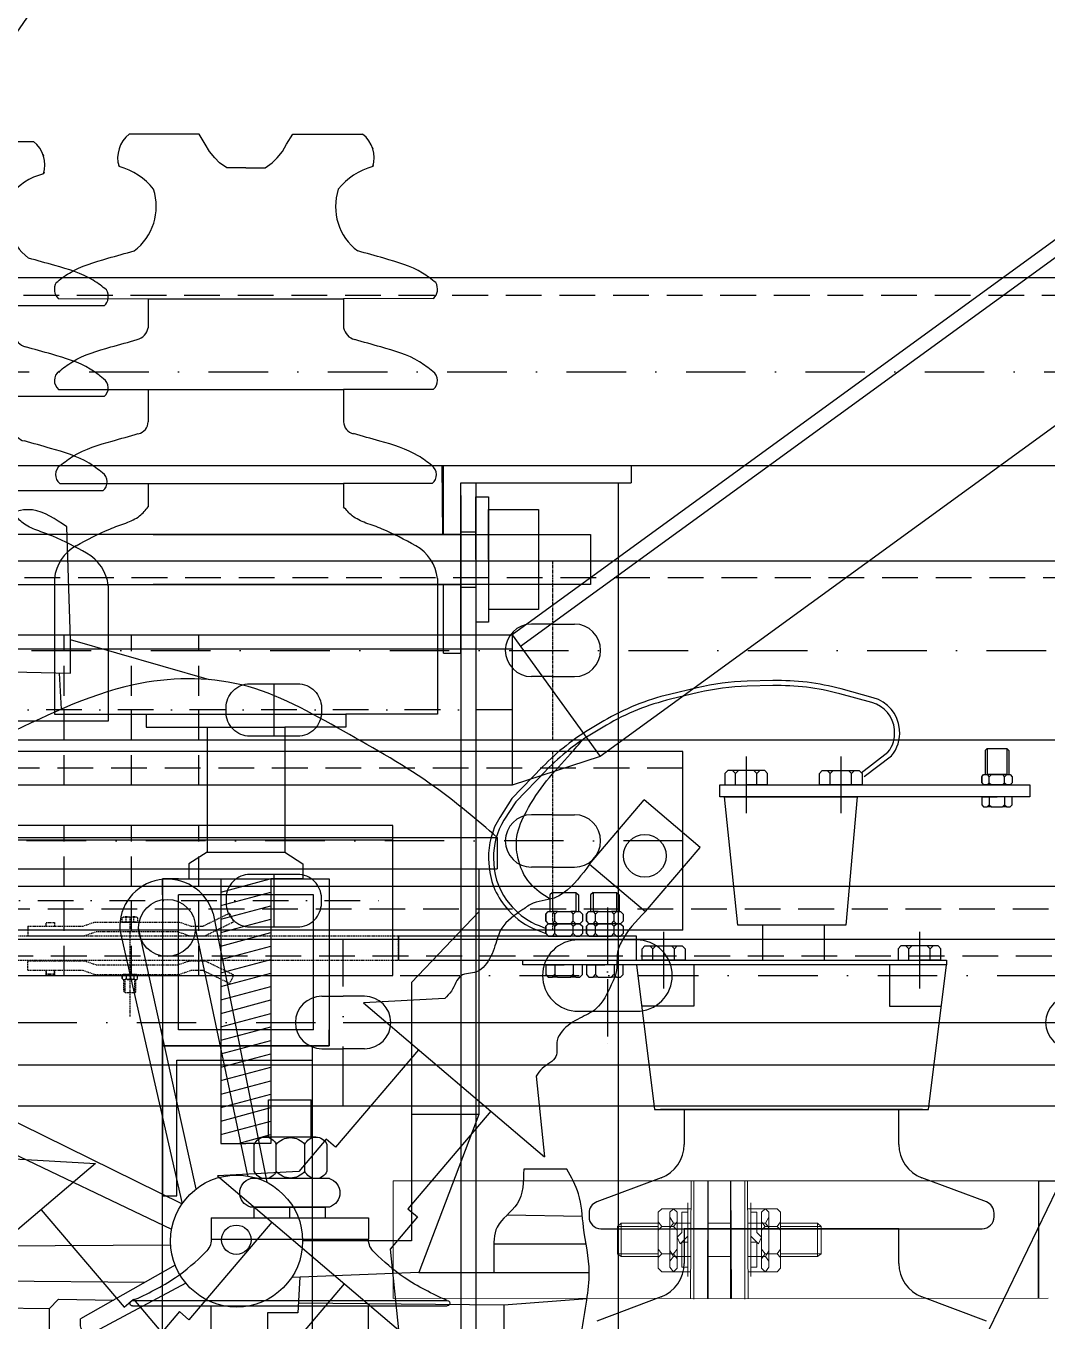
# Model space of a CAD drawing. Header units: metres. Extents: x -423681 to 482285, y -10923 to 168764.
# Drawn here: x 34 to 463, y 354 to 898 of the extents above; entities that cross this region are included whole.
import ezdxf

# ---------------------------------------------------------------- set-up
doc = ezdxf.new("R2010")
doc.units = ezdxf.units.M
for name, pattern in [('ACAD_ISO04W100', [30, 24, -3, 0, -3]), ('CENTER', [2, 1.25, -0.25, 0.25, -0.25]), ('DASHDOT', [1, 0.5, -0.25, 0, -0.25]), ('DASHED', [0.75, 0.5, -0.25])]:
    doc.linetypes.add(name, pattern=pattern)
doc.layers.add('AUDIT_I_210928151137-0', color=6, linetype='Continuous', lineweight=20)
for name, color, linetype in [('BAO', 7, 'Continuous'), ('CapDien', 10, 'CD_LINE'), ('DANTRAM', 7, 'Continuous'), ('DUONGTAM', 8, 'CENTER'), ('LOPCOT', 2, 'Continuous'), ('phoi', 7, 'Continuous'), ('TIM', 6, 'ACAD_ISO04W100')]:
    doc.layers.add(name, color=color, linetype=linetype)
doc.linetypes.add('CD_LINE', pattern='A,10,-0.5,["CD",Standard,S=1,R=0,X=0,Y=-0.5],-2.5', length=13)
doc.linetypes.add('TRACKS', pattern='A,0.15,[130,ltypeshp.shx,S=0.25,R=0,X=0,Y=0],0.15', length=0.3)

# ---------------------------------------------------------------- blocks, each defined once
blk = doc.blocks.new('SUKP35_PHAI')
at = {"color": 30}
for p, q in [((270.61, 546.18), (293.51, 573.09)), ((316.93, 553.16), (293.51, 573.09)), ((294.03, 526.25), (316.93, 553.16)), ((270.61, 546.18), (294.03, 526.25)), ((209.83, 489.83), (175.74, 487.92)), ((175.74, 487.92), (251.71, 423.28)), ((198.82, 468.29), (163.98, 427.34)), ((248.15, 457.23), (251.71, 423.28)), ((229.19, 442.44), (194.35, 401.5)), ((160.01, 430.72), (148.53, 417.23)), ((163.98, 427.34), (160.01, 430.72)), ((148.53, 417.23), (114.44, 415.31)), ((114.44, 415.31), (190.41, 350.68)), ((198.32, 398.12), (186.84, 384.63)), ((194.35, 401.5), (198.32, 398.12)), ((137.24, 395.92), (102.4, 354.97)), ((186.84, 384.63), (190.41, 350.68)), ((167.61, 370.07), (132.77, 329.13)), ((98.43, 358.35), (86.95, 344.86)), ((102.4, 354.97), (98.43, 358.35))]:
    blk.add_line(p, q, dxfattribs=at)
blk.add_circle((293.77, 549.67), 8.95, dxfattribs=at)
for points in [[(270.61, 546.18), (267.29, 541.7), (263.34, 536.39), (254.88, 530.94), (248.19, 531.1), (240.76, 525.79), (233.4, 520.98), (230.91, 511.34), (228.13, 504.57), (222.75, 499.97), (215.29, 500.74), (213.64, 493.44), (210.83, 490.77), (209.83, 489.83)], [(294.03, 526.25), (290.14, 522.26), (285.53, 517.51), (281.51, 508.28), (282.74, 501.7), (278.69, 493.52), (275.11, 485.48), (265.99, 481.48), (259.76, 477.66), (256.09, 471.61), (258.04, 464.37), (251.09, 461.57), (248.91, 458.37), (248.15, 457.23)]]:
    blk.add_open_spline(points, degree=3, knots=[0, 0, 0, 0, 16.503905, 19.584289, 29.853915, 34.987918, 46.787508, 54.694613, 64.021993, 68.347885, 75.125882, 82.683191, 86.809498, 86.809498, 86.809498, 86.809498], dxfattribs=at)
blk = doc.blocks.new('SUKP35_TR')
at = {"color": 30}
for p, q in [((63.16, 420.52), (-12.81, 355.88)), ((29.07, 422.43), (63.16, 420.52)), ((40.36, 401.12), (75.2, 360.17)), ((75.2, 360.17), (79.17, 363.55)), ((79.17, 363.55), (90.65, 350.06))]:
    blk.add_line(p, q, dxfattribs=at)
blk = doc.blocks.new('ssaaads')
at = {"color": 30}
blk.add_open_spline([(764050.3, -242301.72), (764053.31, -242306.06), (764056.33, -242310.41), (764061.88, -242318.35), (764064.39, -242321.93), (764068.46, -242327.71), (764102.19, -242375.21), (764104.47, -242378.42), (764105.19, -242379.44), (764106.62, -242381.47), (764107.34, -242382.47), (764109.46, -242385.46), (764110.85, -242387.43), (764114.95, -242393.25), (764117.57, -242397.03), (764122.48, -242404.42), (764124.78, -242408.03), (764128.99, -242415.07), (764130.9, -242418.5), (764133.15, -242422.98), (764133.69, -242424.09), (764134.61, -242426.08), (764135.01, -242426.96), (764135.63, -242428.4), (764135.88, -242428.97), (764136.31, -242430.01), (764136.5, -242430.49), (764136.88, -242431.45), (764137.07, -242431.93), (764137.62, -242433.4), (764137.98, -242434.4), (764139.03, -242437.43), (764139.69, -242439.52), (764141.54, -242445.9), (764142.61, -242450.38), (764144.5, -242459.78), (764145.32, -242464.69), (764146.34, -242471.88), (764146.63, -242474.01), (764147.05, -242477.4), (764147.2, -242478.64), (764147.65, -242482.4), (764147.92, -242484.91), (764148.45, -242489.94), (764148.69, -242492.45), (764149.38, -242500.01), (764149.77, -242505.05), (764150.78, -242520.23), (764151.22, -242530.4), (764151.56, -242545.1), (764151.63, -242549.58), (764151.67, -242554.07)], degree=3, knots=[19.221874, 19.221874, 19.221874, 19.221874, 45.606508, 45.606508, 67.21882, 67.21882, 80.420944, 80.420944, 86.529015, 86.529015, 92.637087, 92.637087, 104.853231, 104.853231, 129.285519, 129.285519, 153.717806, 153.717806, 178.150094, 178.150094, 186.32468, 186.32468, 192.861047, 192.861047, 197.148528, 197.148528, 200.748647, 200.748647, 204.348767, 204.348767, 211.549006, 211.549006, 225.949485, 225.949485, 254.27256, 254.27256, 282.595634, 282.595634, 294.279768, 294.279768, 300.975445, 300.975445, 314.3668, 314.3668, 327.758154, 327.758154, 354.540864, 354.540864, 408.106282, 408.106282, 431.532673, 431.532673, 431.532673, 431.532673], dxfattribs=at)
blk = doc.blocks.new('SUKP35_CHIA_PHA')
at = {"color": 1, "ltscale": 250}
blk.add_open_spline([(327.29, 1076.96), (454.59, 1071.68), (684.83, 1062.15), (721.01, 841.06), (737.19, 742.21)], degree=3, knots=[0, 0, 0, 0, 332.477031, 601.2961, 601.2961, 601.2961, 601.2961], dxfattribs=at)
at = {"xscale": -1}
blk.add_blockref('ssaaads', (764101.88, 243227.64), dxfattribs=at)
blk = doc.blocks.new('Chỗ thao tác CD (loại đơn)')
at = {"color": 8, "linetype": 'DASHDOT', "ltscale": 50}
blk.add_line((-640.85, 752.84), (677.95, 752.84), dxfattribs=at)
at = {"color": 0}
for p, q in [((222.91, 692.69), (222.91, 655.5)), ((222.91, 692.6), (222.91, 655.41))]:
    blk.add_line(p, q, dxfattribs=at)
for points in [[(216.61, 684.55), (-212.05, 684.5)], [(87.49, 684.52), (270.93, 684.49), (270.93, 663.49), (87.49, 663.52)], [(-212.05, 663.5), (216.61, 663.55)]]:
    blk.add_lwpolyline(points, dxfattribs=at)
at = {"layer": 'BAO', "color": 8, "linetype": 'DASHED', "ltscale": 30}
blk.add_line((677.95, 784.87), (-640.85, 784.87), dxfattribs=at)
at = {"layer": 'DANTRAM', "linetype": 'Continuous'}
for p, q in [((677.95, 792.22), (-640.85, 792.22)), ((-640.85, 713.47), (677.95, 713.47)), ((209.26, 684.5), (209.26, 713.47)), ((288.01, 713.47), (288.01, 706.12)), ((216.61, 634.72), (216.61, 706.12)), ((216.61, 706.12), (288.01, 706.12)), ((222.91, 706.12), (222.91, -16.55)), ((282.76, -16.55), (282.76, 706.12)), ((216.61, 700.87), (216.61, -28.95)), ((222.91, 674.01), (222.91, 700.26)), ((222.91, 700.26), (228.16, 700.26)), ((228.16, 700.26), (228.16, 647.76)), ((228.16, 674.01), (228.16, 695.01)), ((228.16, 695.01), (249.16, 695.01)), ((249.16, 695.01), (249.16, 653.01)), ((216.61, 685.56), (222.91, 685.56)), ((209.26, 634.72), (209.26, 663.5)), ((216.61, 662.46), (222.91, 662.46)), ((249.16, 653.01), (228.16, 653.01)), ((228.16, 647.76), (222.91, 647.76)), ((209.26, 634.72), (216.61, 634.72))]:
    blk.add_line(p, q, dxfattribs=at)
at = {"layer": 'LOPCOT', "color": 2}
blk.add_line((208.93, 684.5), (208.74, 713.47), dxfattribs=at)
blk = doc.blocks.new('TUBV_NHANH')
blk.add_blockref('Chỗ thao tác CD (loại đơn)', (0, 0))
blk = doc.blocks.new('TUBV_NHANHKEP')
at = {"color": 8, "linetype": 'DASHDOT', "ltscale": 50}
for p, q in [((-214.11, 635.89), (1307.02, 635.89)), ((309.78, 555.89), (-1211.35, 555.89))]:
    blk.add_line(p, q, dxfattribs=at)
at = {"layer": 'BAO', "color": 8, "linetype": 'DASHED', "ltscale": 30}
for p, q in [((-214.11, 666.39), (1307.02, 666.39)), ((309.78, 586.39), (-1211.35, 586.39))]:
    blk.add_line(p, q, dxfattribs=at)
at = {"layer": 'DANTRAM', "linetype": 'Continuous'}
for p, q in [((-214.11, 673.39), (1307.02, 673.39)), ((255.22, 646.89), (246.22, 646.89)), ((255.22, 646.89), (264.22, 646.89)), ((255.22, 624.89), (246.22, 624.89)), ((255.22, 624.89), (264.22, 624.89)), ((-214.11, 598.39), (1002.86, 598.39)), ((309.78, 593.39), (-1211.35, 593.39)), ((309.78, 518.39), (309.78, 593.39)), ((255.22, 566.89), (246.22, 566.89)), ((255.22, 566.89), (264.22, 566.89)), ((255.22, 544.89), (246.22, 544.89)), ((255.22, 544.89), (264.22, 544.89)), ((309.78, 518.39), (-907.19, 518.39))]:
    blk.add_line(p, q, dxfattribs=at)
for centre, start, end in [((246.22, 635.89), 90, 270), ((264.22, 635.89), 270, 90), ((246.22, 555.89), 90, 270), ((264.22, 555.89), 270, 90)]:
    blk.add_arc(centre, 11, start, end, dxfattribs=at)
at = {"layer": 'DUONGTAM', "linetype": 'CENTER'}
for p, q in [((255.22, 598.39), (255.22, 673.39)), ((255.22, 518.39), (255.22, 593.39))]:
    blk.add_line(p, q, dxfattribs=at)
blk = doc.blocks.new('GIADAO_CPDT')
at = {"layer": 'phoi', "color": 7}
for p, q in [((52.7, 640.28), (51.14, 687.78)), ((111.02, 623.57), (52.7, 640.28)), ((52.7, 626.26), (52.7, 640.28)), ((20.73, 627.04), (52.7, 626.26)), ((48.01, 626.38), (48.82, 611.18)), ((-41.97, 557.4), (231.82, 557.4)), ((231.82, 557.4), (231.82, 544.16)), ((-41.97, 544.16), (231.82, 544.16)), ((224.04, 544.16), (224.04, 441.11)), ((112.59, 525.39), (135.12, 412.64)), ((195.89, 496.45), (224.04, 526.18)), ((73.44, 518.49), (99.59, 403.62)), ((105.51, 409.9), (81.28, 519.41)), ((127.14, 415.3), (105.21, 519.41)), ((195.89, 496.45), (195.89, 388.06)), ((-82.47, 493.34), (99.59, 403.62)), ((95.2, 392.89), (-92.48, 482.6)), ((224.04, 441.11), (195.89, 441.11)), ((224.04, 441.11), (198.87, 374.85)), ((261.06, 418.17), (242.94, 418.17)), ((267.55, 398.27), (235.84, 398.8)), ((-5.89, 385.88), (94.81, 386.43)), ((195.89, 388.06), (150.16, 388.02)), ((269.14, 386.64), (230.4, 386.69)), ((96.71, 377.81), (56.9, 355.39)), ((83.79, 370.53), (-13.15, 371.48)), ((101.19, 370.26), (62.88, 349.87)), ((198.87, 374.85), (145.55, 372.7)), ((148.99, 372.84), (148.15, 357.8)), ((198.87, 374.85), (270.47, 374.85)), ((43.78, 359.58), (-50.16, 360.5)), ((43.78, 359.58), (47.69, 363.66)), ((43.78, 359.58), (43.78, 314.55)), ((47.69, 363.66), (70.77, 363.2)), ((148.39, 362.12), (234.54, 361.15)), ((234.54, 361.15), (269.51, 363.83)), ((234.54, 361.15), (234.54, 351.1)), ((135.35, 357.8), (135.35, 314.55)), ((148.15, 357.8), (135.35, 357.8))]:
    blk.add_line(p, q, dxfattribs=at)
for centre, radius in [((93.25, 519.41), 11.97), ((122.46, 388), 27.7), ((122.33, 388.53), 6.16)]:
    blk.add_circle(centre, radius, dxfattribs=at)
blk.add_arc((93.38, 519.89), 19.99, 15.9741, 184.0135, dxfattribs=at)
for points, knots in [([(51.14, 687.78), (46.42, 690.98), (35.22, 698.56), (23.08, 691.73), (16.05, 687.78)], [0, 0, 0, 0, 15.957395, 37.881759, 37.881759, 37.881759, 37.881759]), ([(231.82, 557.4), (223.24, 564.72), (203.26, 581.76), (166.76, 602.17), (126.31, 625.34), (72.63, 624.1), (28.32, 601.02), (-14.18, 582.45), (-33.33, 565.19), (-41.97, 557.4)], [0, 0, 0, 0, 33.746737, 78.531901, 125.631967, 170.860317, 232.100944, 274.290825, 308.957256, 308.957256, 308.957256, 308.957256]), ([(242.94, 418.17), (242.88, 412.89), (242.76, 403.04), (230.18, 395.42), (230.44, 383.92), (230.41, 377.65), (230.4, 374.85)], [0, 0, 0, 0, 14.87315, 27.709126, 38.237264, 46.775307, 46.775307, 46.775307, 46.775307]), ([(267.25, 349.43), (267.99, 354.01), (269.36, 362.43), (271.37, 377.36), (267.66, 392.03), (267.14, 407.21), (262.95, 414.77), (261.06, 418.17)], [0, 0, 0, 0, 13.951866, 25.636848, 44.767682, 58.837816, 70.356705, 70.356705, 70.356705, 70.356705]), ([(62.88, 349.87), (60.85, 349.65), (56.76, 349.2), (56.85, 353.32), (56.9, 355.39)], [0, 0, 0, 0, 5.083574, 10.222121, 10.222121, 10.222121, 10.222121])]:
    blk.add_open_spline(points, degree=3, knots=knots, dxfattribs=at)
blk = doc.blocks.new('GiadoCDLD')
at = {"color": 8}
for p, q in [((-1210.24, 33), (-238.52, -673.36)), ((-235, -674.5), (185, -674.5)), ((-135, -689), (-135, -711))]:
    blk.add_line(p, q, dxfattribs=at)
at = {"color": 2}
for p, q in [((-1206.57, -40), (-271.92, -719.55)), ((-1099.06, -40), (-235, -668.5)), ((-271.92, -719.55), (-235, -731.5))]:
    blk.add_line(p, q, dxfattribs=at)
at = {"color": 8, "linetype": 'TRACKS', "ltscale": 1.25}
blk.add_line((-235, -668.5), (-271.92, -719.55), dxfattribs=at)
at = {"color": 8, "linetype": 'DASHED', "ltscale": 25}
for p, q in [((-103.57, -731.5), (-103.57, -668.5)), ((-75.28, -731.5), (-75.28, -668.5)), ((-47, -731.5), (-47, -668.5))]:
    blk.add_line(p, q, dxfattribs=at)
at = {"color": 8, "linetype": 'DASHDOT', "ltscale": 30}
blk.add_line((-235, -700), (185, -700), dxfattribs=at)
at = {"color": 2}
blk.add_lwpolyline([(-235, -731.5), (185, -731.5), (185, -668.5), (-235, -668.5)], close=True, dxfattribs=at)
blk.add_lwpolyline([(-145, -711), (-125, -711, 0.414214), (-115, -701), (-115, -699, 0.414214), (-125, -689), (-145, -689, 0.414214), (-155, -699), (-155, -701, 0.414214)], format="xyb", close=True, dxfattribs=at)
blk = doc.blocks.new('crossarm_brace')
at = {"color": 2}
blk.add_line((926.5, 1362.16), (284.3, 32.24), dxfattribs=at)
at = {"color": 8, "linetype": 'DASHED', "ltscale": 25}
for p, q in [((50.05, 499.36), (50.05, 562.36)), ((78.33, 499.36), (78.33, 562.36)), ((106.62, 499.36), (106.62, 562.36))]:
    blk.add_line(p, q, dxfattribs=at)
at = {"color": 8}
for p, q in [((-231.95, 556.36), (188.05, 556.36)), ((138.05, 541.86), (138.05, 519.86))]:
    blk.add_line(p, q, dxfattribs=at)
at = {"color": 8, "linetype": 'DASHDOT', "ltscale": 30}
blk.add_line((-231.95, 530.86), (188.05, 530.86), dxfattribs=at)
at = {"color": 2}
blk.add_lwpolyline([(-231.95, 499.36), (188.05, 499.36), (188.05, 562.36), (-231.95, 562.36)], close=True, dxfattribs=at)
blk.add_lwpolyline([(128.05, 519.86), (148.05, 519.86, 0.414214), (158.05, 529.86), (158.05, 531.86, 0.414214), (148.05, 541.86), (128.05, 541.86, 0.414214), (118.05, 531.86), (118.05, 529.86, 0.414214)], format="xyb", close=True, dxfattribs=at)
at = {"xscale": -1}
blk.add_blockref('GiadoCDLD', (3.05, 1310.86), dxfattribs=at)
blk = doc.blocks.new('XA_GIANG_T2')
blk.add_blockref('crossarm_brace', (0, 0))
blk = doc.blocks.new('CSV_35KV')
at = {"color": 8, "linetype": 'DASHED'}
for p, q in [((57.86, 520.13), (62.96, 521.88)), ((62.96, 521.88), (98.3, 521.88)), ((74.47, 523.57), (74.87, 524.02)), ((74.47, 521.88), (74.47, 523.57)), ((74.47, 521.88), (77.68, 521.88)), ((80.9, 521.88), (74.47, 521.88)), ((74.87, 524.02), (75.63, 524.02)), ((76.52, 524.02), (75.63, 524.02)), ((75.63, 524.02), (76.08, 523.57)), ((76.08, 523.57), (76.52, 524.02)), ((76.08, 521.88), (76.08, 523.57)), ((76.52, 524.02), (76.52, 524.02)), ((76.52, 524.02), (78.84, 524.02)), ((77.68, 524.02), (77.68, 482.12)), ((79.73, 524.02), (78.84, 524.02)), ((78.84, 524.02), (79.28, 523.57)), ((79.28, 523.57), (79.73, 524.02)), ((79.29, 521.88), (79.29, 523.58)), ((79.73, 524.02), (80.45, 524.02)), ((80.45, 524.02), (80.9, 523.57)), ((80.9, 523.57), (80.9, 521.88)), ((98.3, 521.88), (103.4, 520.13)), ((108.27, 520.13), (119.49, 525.62)), ((109.19, 516.13), (121.25, 522.02)), ((121.25, 522.02), (119.49, 525.62)), ((34.81, 520.13), (34.81, 516.13)), ((34.81, 520.13), (57.86, 520.13)), ((42.46, 520.13), (42.46, 521.62)), ((42.46, 521.62), (45.96, 521.62)), ((45.96, 521.62), (45.96, 520.13)), ((58.53, 516.13), (63.62, 517.88)), ((63.62, 517.88), (97.63, 517.88)), ((97.63, 517.88), (102.73, 516.13)), ((103.4, 520.13), (108.27, 520.13)), ((190.34, 515.88), (-19.66, 515.88)), ((34.81, 516.13), (58.53, 516.13)), ((102.73, 516.13), (109.19, 516.13)), ((190.34, 505.88), (190.34, 515.88)), ((-19.66, 505.88), (190.34, 505.88)), ((34.81, 501.63), (34.81, 505.63)), ((34.81, 505.63), (58.53, 505.63)), ((58.53, 505.63), (63.62, 503.88)), ((97.63, 503.88), (102.73, 505.63)), ((102.73, 505.63), (109.19, 505.63)), ((109.19, 505.63), (121.25, 499.73)), ((34.81, 501.63), (57.86, 501.63)), ((42.46, 499.42), (42.46, 501.63)), ((42.46, 501.63), (42.46, 500.14)), ((42.46, 500.14), (45.96, 500.14)), ((45.96, 501.63), (45.96, 499.42)), ((45.96, 500.14), (45.96, 501.63)), ((57.86, 501.63), (62.96, 499.88)), ((63.62, 503.88), (97.63, 503.88)), ((98.3, 499.88), (103.4, 501.63)), ((103.4, 501.63), (108.27, 501.63)), ((108.27, 501.63), (119.49, 496.14)), ((45.96, 499.42), (42.46, 499.42)), ((62.96, 499.88), (98.3, 499.88)), ((74.47, 499.43), (74.87, 499.88)), ((74.47, 499.43), (74.47, 498.18)), ((74.47, 498.18), (74.47, 499.43)), ((74.47, 498.18), (74.87, 497.73)), ((74.87, 499.88), (77.68, 499.88)), ((80.45, 499.88), (74.87, 499.88)), ((74.87, 499.88), (75.63, 499.88)), ((74.87, 497.73), (75.63, 497.73)), ((75.18, 492.69), (75.18, 497.73)), ((75.63, 499.88), (76.08, 499.43)), ((75.63, 497.73), (76.08, 498.18)), ((75.63, 492.25), (75.63, 497.73)), ((79.73, 497.73), (75.63, 497.73)), ((76.08, 499.43), (76.52, 499.88)), ((76.08, 499.43), (76.08, 498.18)), ((76.08, 498.18), (76.52, 497.73)), ((76.52, 499.88), (76.52, 499.88)), ((76.52, 499.88), (78.84, 499.88)), ((76.52, 497.73), (76.52, 497.73)), ((76.52, 497.73), (78.84, 497.73)), ((78.84, 499.88), (79.28, 499.43)), ((78.84, 497.73), (79.28, 498.18)), ((79.28, 499.43), (79.73, 499.88)), ((79.28, 498.18), (79.73, 497.73)), ((79.29, 499.44), (79.29, 498.18)), ((79.73, 499.88), (80.45, 499.88)), ((79.73, 492.25), (79.73, 497.73)), ((79.73, 497.73), (80.45, 497.73)), ((80.18, 492.69), (80.18, 497.73)), ((80.45, 499.88), (80.9, 499.43)), ((80.45, 497.73), (80.9, 498.18)), ((80.9, 498.18), (80.9, 499.43)), ((121.25, 499.73), (119.49, 496.14)), ((75.63, 492.25), (75.18, 492.69)), ((75.63, 492.25), (79.73, 492.25)), ((79.73, 492.25), (80.18, 492.69))]:
    blk.add_line(p, q, dxfattribs=at)
at = {"color": 3, "linetype": 'ByBlock', "ltscale": 2}
for p, q in [((290.34, 515.88), (190.34, 515.88)), ((190.34, 515.88), (190.34, 505.88)), ((190.34, 515.54), (190.34, 515.88)), ((190.34, 515.88), (190.34, 515.88)), ((190.34, 515.88), (190.34, 515.54)), ((190.34, 515.54), (190.34, 515.54)), ((290.34, 505.88), (290.34, 515.88)), ((190.34, 505.88), (290.34, 505.88))]:
    blk.add_line(p, q, dxfattribs=at)
at = {"color": 8, "linetype": 'ByBlock', "ltscale": 2}
for p, q in [((310.34, 443.18), (310.34, 428.57)), ((400.34, 443.18), (310.34, 443.18)), ((310.34, 443.18), (310.34, 443.18)), ((400.34, 428.57), (400.34, 443.18)), ((300.61, 414.53), (273.59, 404.39)), ((437.1, 404.39), (410.08, 414.53)), ((270.34, 399.71), (270.34, 398.18)), ((440.34, 398.18), (440.34, 399.71)), ((275.34, 393.18), (435.34, 393.18)), ((310.34, 393.18), (310.34, 378.57)), ((400.34, 393.18), (310.34, 393.18)), ((310.34, 393.18), (310.34, 393.18)), ((400.34, 378.57), (400.34, 393.18)), ((300.61, 364.53), (273.59, 354.39)), ((437.1, 354.39), (410.08, 364.53))]:
    blk.add_line(p, q, dxfattribs=at)
for centre, radius, start, end in [((295.34, 428.57), 15, 290.556, 0), ((415.34, 428.57), 15, 180, 249.444), ((275.34, 399.71), 5, 110.556, 180), ((435.34, 399.71), 5, 360, 69.444), ((275.34, 398.18), 5, 180, 270), ((435.34, 398.18), 5, 270, 0), ((295.34, 378.57), 15, 290.556, 0), ((415.34, 378.57), 15, 180, 249.444)]:
    blk.add_arc(centre, radius, start, end, dxfattribs=at)
at = {"layer": 'BAO', "color": 3}
for p, q in [((315.77, 620.19), (304.12, 617.4)), ((347.45, 623.18), (336.7, 622.92)), ((347.5, 621.08), (336.75, 620.82)), ((389.63, 616), (376.13, 619.68)), ((316.26, 618.15), (304.61, 615.36)), ((389.08, 613.98), (375.57, 617.66)), ((276.55, 606.25), (271.68, 603.37)), ((277.62, 604.44), (272.74, 601.56)), ((398.57, 602.3), (398.54, 602.67)), ((400.66, 602.49), (400.63, 602.86)), ((384.59, 584.55), (395.82, 593.13)), ((437.46, 594.7), (436.56, 593.81)), ((436.56, 593.81), (436.56, 583.72)), ((437.46, 594.7), (445.67, 594.7)), ((437.46, 594.7), (437.46, 583.72)), ((445.67, 594.7), (445.67, 583.72)), ((445.67, 594.7), (446.56, 593.81)), ((446.56, 593.81), (446.56, 583.72)), ((336.32, 591.38), (336.32, 567.49)), ((376.04, 591.38), (376.04, 567.49)), ((385.87, 582.88), (397.29, 591.62)), ((250.86, 587), (237.92, 573.69)), ((252.37, 585.53), (239.57, 572.38)), ((328.57, 585.44), (327.32, 584.19)), ((327.32, 584.19), (327.32, 579.44)), ((330.58, 585.44), (328.57, 585.44)), ((342.07, 585.44), (330.58, 585.44)), ((331.83, 584.19), (330.58, 585.44)), ((331.82, 579.44), (331.82, 584.2)), ((333.08, 585.44), (331.83, 584.19)), ((337.58, 585.44), (333.08, 585.44)), ((339.57, 585.44), (337.58, 585.44)), ((340.82, 584.19), (339.57, 585.44)), ((342.07, 585.44), (340.82, 584.19)), ((340.82, 579.44), (340.82, 584.19)), ((344.2, 585.44), (342.07, 585.44)), ((345.32, 584.19), (344.2, 585.44)), ((345.32, 579.44), (345.32, 584.19)), ((367.04, 584.19), (368.17, 585.44)), ((367.04, 579.44), (367.04, 584.19)), ((368.17, 585.44), (370.29, 585.44)), ((370.29, 585.44), (381.78, 585.44)), ((370.29, 585.44), (371.54, 584.19)), ((371.54, 584.19), (372.79, 585.44)), ((371.54, 579.44), (371.54, 584.19)), ((372.79, 585.44), (374.78, 585.44)), ((374.78, 585.44), (379.28, 585.44)), ((379.28, 585.44), (380.53, 584.19)), ((380.53, 584.19), (381.78, 585.44)), ((380.54, 579.44), (380.54, 584.2)), ((381.78, 585.44), (383.79, 585.44)), ((383.79, 585.44), (385.04, 584.19)), ((385.04, 584.19), (385.04, 579.44)), ((435.14, 582.83), (435.94, 583.72)), ((435.14, 580.33), (435.14, 582.83)), ((435.14, 582.83), (435.14, 580.33)), ((435.94, 583.72), (437.46, 583.72)), ((445.67, 583.72), (437.46, 583.72)), ((437.46, 583.72), (438.35, 582.83)), ((438.35, 582.83), (439.25, 583.72)), ((438.35, 580.33), (438.35, 582.83)), ((439.25, 583.72), (439.25, 583.72)), ((439.25, 583.72), (443.88, 583.72)), ((443.88, 583.72), (444.77, 582.83)), ((444.77, 582.83), (445.67, 583.72)), ((444.78, 580.32), (444.78, 582.84)), ((445.67, 583.72), (447.1, 583.72)), ((447.1, 583.72), (448, 582.83)), ((448, 582.83), (448, 580.33)), ((325.22, 574.44), (325.22, 579.44)), ((325.22, 579.44), (455.34, 579.44)), ((327.32, 579.44), (345.32, 579.44)), ((345.32, 579.44), (336.32, 579.44)), ((367.04, 579.44), (376.04, 579.44)), ((385.04, 579.44), (367.04, 579.44)), ((435.14, 580.33), (435.94, 579.44)), ((435.94, 579.44), (441.57, 579.44)), ((447.1, 579.44), (435.94, 579.44)), ((435.94, 579.44), (437.46, 579.44)), ((437.46, 579.44), (438.35, 580.33)), ((438.35, 580.33), (439.25, 579.44)), ((439.25, 579.44), (439.25, 579.44)), ((439.25, 579.44), (443.88, 579.44)), ((443.88, 579.44), (444.77, 580.33)), ((444.77, 580.33), (445.67, 579.44)), ((445.67, 579.44), (447.1, 579.44)), ((447.1, 579.44), (448, 580.33)), ((455.34, 579.44), (455.34, 574.44)), ((237.92, 573.69), (232.88, 565.77)), ((239.57, 572.38), (234.65, 564.64)), ((455.34, 574.44), (325.22, 574.44)), ((327.21, 574.44), (382.9, 574.44)), ((332.82, 520.62), (327.21, 574.44)), ((382.9, 574.44), (378.13, 520.62)), ((435.14, 574.44), (441.57, 574.44)), ((448, 574.44), (435.14, 574.44)), ((435.14, 574.44), (435.14, 571.05)), ((435.14, 571.05), (435.94, 570.15)), ((437.46, 570.15), (438.35, 571.05)), ((438.35, 574.44), (438.35, 571.05)), ((438.35, 571.05), (439.25, 570.15)), ((443.88, 570.15), (444.77, 571.05)), ((444.77, 571.05), (445.67, 570.15)), ((444.78, 574.44), (444.78, 571.04)), ((447.1, 570.15), (448, 571.05)), ((448, 571.05), (448, 574.44)), ((435.94, 570.15), (437.46, 570.15)), ((439.25, 570.15), (437.46, 570.15)), ((439.25, 570.15), (439.25, 570.15)), ((439.25, 570.15), (443.88, 570.15)), ((445.67, 570.15), (443.88, 570.15)), ((445.67, 570.15), (447.1, 570.15)), ((228.22, 548.51), (228.31, 546.39)), ((230.32, 548.59), (230.4, 546.47)), ((254.97, 534.32), (253.9, 533.25)), ((253.9, 533.25), (253.9, 526.29)), ((254.97, 534.32), (264.83, 534.32)), ((254.97, 534.32), (254.97, 526.29)), ((264.83, 534.32), (264.83, 526.29)), ((264.83, 534.32), (265.9, 533.25)), ((265.9, 533.25), (265.9, 526.29)), ((272.04, 534.32), (270.97, 533.25)), ((270.97, 533.25), (270.97, 526.29)), ((272.04, 534.32), (281.9, 534.32)), ((272.04, 534.32), (272.04, 526.29)), ((281.9, 534.32), (281.9, 526.29)), ((281.9, 534.32), (282.97, 533.25)), ((282.97, 533.25), (282.97, 526.29)), ((235.65, 527.87), (236.56, 526.82)), ((237.23, 529.24), (238.15, 528.19)), ((252.19, 525.22), (253.16, 526.29)), ((252.19, 522.22), (252.19, 525.22)), ((252.19, 525.22), (252.19, 522.22)), ((252.19, 522.22), (253.16, 521.14)), ((253.16, 526.29), (254.98, 526.29)), ((257.12, 526.29), (254.98, 526.29)), ((254.98, 526.29), (256.05, 525.22)), ((254.98, 521.14), (256.05, 522.22)), ((256.05, 525.22), (257.12, 526.29)), ((256.05, 522.22), (256.05, 525.22)), ((256.05, 522.22), (257.12, 521.14)), ((257.12, 526.29), (257.12, 526.29)), ((257.12, 526.29), (262.68, 526.29)), ((264.82, 526.29), (262.68, 526.29)), ((262.68, 526.29), (263.75, 525.22)), ((262.68, 521.14), (263.75, 522.22)), ((263.75, 525.22), (264.82, 526.29)), ((263.75, 522.22), (264.82, 521.14)), ((263.76, 522.2), (263.76, 525.23)), ((264.82, 526.29), (266.55, 526.29)), ((266.55, 526.29), (267.62, 525.22)), ((266.55, 521.14), (267.62, 522.22)), ((267.62, 525.22), (267.62, 522.22)), ((269.26, 525.22), (270.23, 526.29)), ((269.26, 522.22), (269.26, 525.22)), ((269.26, 525.22), (269.26, 522.22)), ((269.26, 522.22), (270.23, 521.14)), ((270.23, 526.29), (272.05, 526.29)), ((274.19, 526.29), (272.05, 526.29)), ((272.05, 526.29), (273.12, 525.22)), ((272.05, 521.14), (273.12, 522.22)), ((273.12, 525.22), (274.19, 526.29)), ((273.12, 522.22), (273.12, 525.22)), ((273.12, 522.22), (274.19, 521.14)), ((274.19, 526.29), (274.19, 526.29)), ((274.19, 526.29), (279.75, 526.29)), ((281.89, 526.29), (279.75, 526.29)), ((279.75, 526.29), (280.82, 525.22)), ((279.75, 521.14), (280.82, 522.22)), ((280.82, 525.22), (281.89, 526.29)), ((280.82, 522.22), (281.89, 521.14)), ((280.83, 522.2), (280.83, 525.23)), ((281.89, 526.29), (283.62, 526.29)), ((283.62, 526.29), (284.69, 525.22)), ((283.62, 521.14), (284.69, 522.22)), ((284.69, 525.22), (284.69, 522.22)), ((248.68, 518.41), (252.19, 517.1)), ((249.41, 520.38), (252.19, 519.16)), ((252.19, 520.07), (253.16, 521.14)), ((252.19, 517.07), (252.19, 520.07)), ((252.19, 520.07), (252.19, 517.07)), ((252.19, 517.07), (253.16, 516)), ((253.16, 521.14), (259.91, 521.14)), ((253.16, 521.14), (254.98, 521.14)), ((266.55, 521.14), (253.16, 521.14)), ((253.16, 521.14), (254.98, 521.14)), ((257.12, 521.14), (254.98, 521.14)), ((254.98, 521.14), (256.05, 520.07)), ((254.98, 516), (256.05, 517.07)), ((256.05, 520.07), (257.12, 521.14)), ((256.05, 517.07), (256.05, 520.07)), ((256.05, 517.07), (257.12, 516)), ((257.12, 521.14), (257.12, 521.14)), ((257.12, 521.14), (262.68, 521.14)), ((257.12, 521.14), (257.12, 521.14)), ((257.12, 521.14), (262.68, 521.14)), ((264.82, 521.14), (262.68, 521.14)), ((262.68, 521.14), (263.75, 520.07)), ((262.68, 516), (263.75, 517.07)), ((263.75, 520.07), (264.82, 521.14)), ((263.75, 517.07), (264.82, 516)), ((263.76, 517.06), (263.76, 520.08)), ((264.82, 521.14), (266.55, 521.14)), ((264.82, 521.14), (266.55, 521.14)), ((266.55, 521.14), (267.62, 520.07)), ((266.55, 516), (267.62, 517.07)), ((267.62, 520.07), (267.62, 517.07)), ((269.26, 520.07), (270.23, 521.14)), ((269.26, 517.07), (269.26, 520.07)), ((269.26, 520.07), (269.26, 517.07)), ((269.26, 517.07), (270.23, 516)), ((270.23, 521.14), (276.98, 521.14)), ((270.23, 521.14), (272.05, 521.14)), ((283.62, 521.14), (270.23, 521.14)), ((270.23, 521.14), (272.05, 521.14)), ((274.19, 521.14), (272.05, 521.14)), ((272.05, 521.14), (273.12, 520.07)), ((272.05, 516), (273.12, 517.07)), ((273.12, 520.07), (274.19, 521.14)), ((273.12, 517.07), (273.12, 520.07)), ((273.12, 517.07), (274.19, 516)), ((274.19, 521.14), (274.19, 521.14)), ((274.19, 521.14), (279.75, 521.14)), ((274.19, 521.14), (274.19, 521.14)), ((274.19, 521.14), (279.75, 521.14)), ((281.89, 521.14), (279.75, 521.14)), ((279.75, 521.14), (280.82, 520.07)), ((279.75, 516), (280.82, 517.07)), ((280.82, 520.07), (281.89, 521.14)), ((280.82, 517.07), (281.89, 516)), ((280.83, 517.06), (280.83, 520.08)), ((281.89, 521.14), (283.62, 521.14)), ((281.89, 521.14), (283.62, 521.14)), ((283.62, 521.14), (284.69, 520.07)), ((283.62, 516), (284.69, 517.07)), ((284.69, 520.07), (284.69, 517.07)), ((301.66, 517.82), (301.66, 493.93)), ((378.13, 520.62), (332.82, 520.62)), ((369.18, 520.62), (343.19, 520.62)), ((343.19, 520.62), (343.19, 505.88)), ((369.18, 505.88), (369.18, 520.62)), ((409.02, 517.82), (409.02, 493.93)), ((253.16, 516), (259.91, 516)), ((266.55, 516), (253.16, 516)), ((253.16, 516), (254.98, 516)), ((257.12, 516), (257.12, 516)), ((257.12, 516), (262.68, 516)), ((264.82, 516), (266.55, 516)), ((270.23, 516), (276.98, 516)), ((283.62, 516), (270.23, 516)), ((270.23, 516), (272.05, 516)), ((274.19, 516), (274.19, 516)), ((274.19, 516), (279.75, 516)), ((281.89, 516), (283.62, 516)), ((292.66, 510.63), (293.79, 511.88)), ((293.79, 511.88), (295.91, 511.88)), ((295.91, 511.88), (307.4, 511.88)), ((295.91, 511.88), (297.16, 510.63)), ((297.16, 510.63), (298.41, 511.88)), ((298.41, 511.88), (300.4, 511.88)), ((300.4, 511.88), (304.9, 511.88)), ((304.9, 511.88), (306.15, 510.63)), ((306.15, 510.63), (307.4, 511.88)), ((307.4, 511.88), (309.41, 511.88)), ((309.41, 511.88), (310.66, 510.63)), ((401.27, 511.88), (400.02, 510.63)), ((403.29, 511.88), (401.27, 511.88)), ((414.77, 511.88), (403.29, 511.88)), ((404.54, 510.63), (403.29, 511.88)), ((405.79, 511.88), (404.54, 510.63)), ((410.29, 511.88), (405.79, 511.88)), ((412.27, 511.88), (410.29, 511.88)), ((413.52, 510.63), (412.27, 511.88)), ((414.77, 511.88), (413.52, 510.63)), ((416.9, 511.88), (414.77, 511.88)), ((418.02, 510.63), (416.9, 511.88)), ((242.56, 503.88), (242.56, 505.88)), ((242.56, 505.88), (420.34, 505.88)), ((292.66, 505.88), (292.66, 510.63)), ((292.66, 505.88), (301.66, 505.88)), ((310.66, 505.88), (292.66, 505.88)), ((297.16, 505.88), (297.16, 510.63)), ((306.16, 505.88), (306.16, 510.64)), ((310.66, 510.63), (310.66, 505.88)), ((343.19, 505.88), (369.18, 505.88)), ((400.02, 510.63), (400.02, 505.88)), ((400.02, 505.88), (418.02, 505.88)), ((404.52, 505.88), (404.52, 510.64)), ((418.02, 505.88), (409.02, 505.88)), ((413.52, 505.88), (413.52, 510.63)), ((418.02, 505.88), (418.02, 510.63)), ((420.34, 505.88), (420.34, 503.88)), ((420.34, 503.88), (242.56, 503.88)), ((252.19, 503.88), (259.91, 503.88)), ((267.62, 503.88), (252.19, 503.88)), ((252.19, 503.88), (252.19, 499.81)), ((256.05, 503.88), (256.05, 499.81)), ((263.76, 503.88), (263.76, 499.79)), ((267.62, 499.81), (267.62, 503.88)), ((269.26, 503.88), (276.98, 503.88)), ((284.69, 503.88), (269.26, 503.88)), ((269.26, 503.88), (269.26, 499.81)), ((273.12, 503.88), (273.12, 499.81)), ((280.83, 503.88), (280.83, 499.79)), ((284.69, 499.81), (284.69, 503.88)), ((414.64, 503.88), (296.05, 503.88)), ((314.27, 503.88), (314.27, 503.88)), ((314.27, 503.88), (314.27, 486.59)), ((396.42, 503.88), (396.42, 503.88)), ((396.42, 503.88), (396.42, 486.59)), ((252.19, 499.81), (253.16, 498.73)), ((253.16, 498.73), (254.98, 498.73)), ((254.98, 498.73), (256.05, 499.81)), ((257.12, 498.73), (254.98, 498.73)), ((256.05, 499.81), (257.12, 498.73)), ((257.12, 498.73), (257.12, 498.73)), ((257.12, 498.73), (262.68, 498.73)), ((262.68, 498.73), (263.75, 499.81)), ((264.82, 498.73), (262.68, 498.73)), ((263.75, 499.81), (264.82, 498.73)), ((264.82, 498.73), (266.55, 498.73)), ((266.55, 498.73), (267.62, 499.81)), ((269.26, 499.81), (270.23, 498.73)), ((270.23, 498.73), (272.05, 498.73)), ((272.05, 498.73), (273.12, 499.81)), ((274.19, 498.73), (272.05, 498.73)), ((273.12, 499.81), (274.19, 498.73)), ((274.19, 498.73), (274.19, 498.73)), ((274.19, 498.73), (279.75, 498.73)), ((279.75, 498.73), (280.82, 499.81)), ((281.89, 498.73), (279.75, 498.73)), ((280.82, 499.81), (281.89, 498.73)), ((281.89, 498.73), (283.62, 498.73)), ((283.62, 498.73), (284.69, 499.81)), ((314.27, 486.59), (292.5, 486.59)), ((396.42, 486.59), (418.18, 486.59))]:
    blk.add_line(p, q, dxfattribs=at)
at = {"layer": 'BAO', "color": 8}
for p, q in [((420.34, 503.88), (290.34, 503.88)), ((290.34, 503.88), (297.84, 443.18)), ((412.84, 443.18), (420.34, 503.88)), ((297.84, 443.18), (412.84, 443.18)), ((300.34, 443.18), (410.34, 443.18)), ((410.34, 443.18), (300.34, 443.18))]:
    blk.add_line(p, q, dxfattribs=at)
at = {"layer": 'BAO', "color": 3}
for centre, radius, start, end in [((339.07, 522.95), 100, 91.3631, 103.4746), ((339.07, 522.95), 97.9, 91.3631, 103.4746), ((349.83, 523.2), 100, 74.7545, 91.3631), ((349.83, 523.2), 97.9, 74.7545, 91.3631), ((327.42, 520.15), 100, 103.4746, 120.5773), ((327.42, 520.15), 97.9, 103.4746, 120.5773), ((385.69, 601.53), 15, 5.067, 74.7545), ((385.69, 601.53), 12.9, 5.067, 74.7545), ((322.55, 517.28), 100, 120.5773, 135.7951), ((322.55, 517.28), 97.9, 120.5773, 135.7951), ((385.72, 601.16), 12.9, 321.488, 5.067), ((385.72, 601.16), 15, 320.4616, 5.067), ((258.2, 549.67), 30, 147.5619, 182.2254), ((258.2, 549.67), 27.9, 147.5619, 182.2254), ((258.28, 547.56), 30, 182.2254, 221.0281), ((258.28, 547.56), 27.9, 182.2254, 221.0281), ((259.2, 546.51), 27.9, 221.0281, 249.4748), ((259.2, 546.51), 30, 221.0281, 249.4748)]:
    blk.add_arc(centre, radius, start, end, dxfattribs=at)
blk.add_open_spline([(253.9, 531.5), (250.88, 533.48), (244.48, 537.68), (240.09, 547.82), (239.43, 558.69), (244.45, 569.74), (252.16, 581.34), (261.07, 590.66), (266.12, 596.48), (267.85, 598.47)], degree=3, knots=[0, 0, 0, 0, 10.635056, 22.600608, 31.463011, 42.644813, 58.062114, 73.276157, 81.192938, 81.192938, 81.192938, 81.192938], dxfattribs=at)
blk = doc.blocks.new('Su')
h = blk.add_hatch()
h.set_pattern_fill('ANSI31', color=9, scale=50, angle=330, style=0)
h.set_pattern_definition([(15, (285152.72, 989811.7853), (-1.61761903, 6.037036414), [])])
h.paths.add_polyline_path([(12, -19.87), (12, -7), (12, 40), (-12, 40), (-12, -7), (-12, -19.87), (-12, -87.07), (0, -87.07), (12, -87.07)])
at = {"color": 7}
for p, q in [((-46.98, 318.9), (46.98, 318.9)), ((-46.98, 275.32), (46.98, 275.32)), ((-46.98, 230.09), (46.98, 230.09)), ((-47.96, 119.27), (47.96, 119.27)), ((-18.69, 112.93), (18.69, 112.93)), ((-18.69, 52.87), (18.69, 52.87)), ((-12, 40), (12, 40))]:
    blk.add_line(p, q, dxfattribs=at)
for points in [[(0, 381.86), (-9.2, 381.86), (-12.68, 384.18), (-14.98, 386.59), (-17.57, 389.7), (-19.54, 393.15), (-22.55, 397.93), (-56.09, 397.93)], [(0, 381.86), (9.2, 381.86), (12.68, 384.18), (14.98, 386.59), (17.57, 389.7), (19.54, 393.15), (22.55, 397.93), (56.09, 397.93)], [(-60.74, 391.65), (-60.98, 390.95)], [(60.74, 391.65), (60.98, 390.95)], [(-61.23, 383.25), (-60.97, 382.35)], [(61.23, 383.25), (60.97, 382.35)], [(-90.16, 318.92), (-46.98, 318.9), (-46.98, 304.93)], [(90.16, 318.92), (46.98, 318.9), (46.98, 304.93)], [(-90.05, 275.32), (-46.98, 275.32), (-46.98, 259.7)], [(90.05, 275.32), (46.98, 275.32), (46.98, 259.7)], [(-89.92, 230.48), (-89.52, 230.09), (-46.98, 230.09), (-46.98, 218.86)], [(89.92, 230.48), (89.52, 230.09), (46.98, 230.09), (46.98, 218.86)], [(-92.08, 184.44), (-92.08, 184.44), (-92.08, 119.27), (-47.96, 119.27), (-47.96, 112.93), (-18.69, 112.93), (-18.69, 52.87), (-27.39, 47.27), (-27.39, 40), (-12, 40), (-12, -7), (-12, -7), (-12, -19.87), (-12, -19.87), (-12, -87.07), (0, -87.07)], [(92.08, 184.44), (92.08, 184.44), (92.08, 119.27), (47.96, 119.27), (47.96, 112.93), (18.69, 112.93), (18.69, 52.87), (27.39, 47.27), (27.39, 40), (12, 40), (12, -7), (12, -7), (12, -19.87), (12, -19.87), (12, -87.07), (0, -87.07)]]:
    blk.add_lwpolyline(points, dxfattribs=at)
for centre, radius, start, end in [((-47.43, 386.66), 14.22, 127.53639, 197.65213), ((47.43, 386.66), 14.22, 342.34787, 52.46361), ((-68.29, 353.13), 30.12, 37.51673, 75.94808), ((68.29, 353.13), 30.12, 104.05192, 142.48327), ((-69.67, 363.19), 26.59, 306.79767, 18.13814), ((69.67, 363.19), 26.59, 161.86186, 233.20233), ((-85.65, 323.48), 6.43, 150.85684, 225.44535), ((85.65, 323.48), 6.43, 314.55465, 29.14316), ((-54.09, 306.26), 7.24, 284.56244, 349.4191), ((54.09, 306.26), 7.24, 190.5809, 255.43756), ((-86.67, 279.54), 5.41, 125.56291, 231.31777), ((86.67, 279.54), 5.41, 308.68223, 54.43709), ((-52.8, 259.75), 5.83, 280.47, 359.50544), ((52.8, 259.75), 5.83, 180.49456, 259.53), ((-86.14, 234.31), 5.41, 125.56291, 231.31777), ((86.14, 234.31), 5.41, 308.68223, 54.43709), ((-71.67, 182.16), 20.54, 118.92153, 173.6295), ((71.67, 182.16), 20.54, 6.3705, 61.07847)]:
    blk.add_arc(centre, radius, start, end, dxfattribs=at)
for points, knots in [([(-91.26, 326.61), (-89.17, 328.23), (-81.83, 333.91), (-68.45, 337.73), (-57.92, 340.71), (-53.74, 341.9)], [0, 0, 0, 0, 7.884741, 27.727513, 40.817824, 40.817824, 40.817824, 40.817824]), ([(91.26, 326.61), (89.17, 328.23), (81.83, 333.91), (68.45, 337.73), (57.92, 340.71), (53.74, 341.9)], [0, 0, 0, 0, 7.884741, 27.727513, 40.817824, 40.817824, 40.817824, 40.817824]), ([(-89.82, 283.94), (-87.72, 285.56), (-80.37, 291.26), (-66.98, 295.08), (-56.46, 298.06), (-52.27, 299.25)], [0, 0, 0, 0, 7.916254, 27.759026, 40.849337, 40.849337, 40.849337, 40.849337]), ([(89.82, 283.94), (87.72, 285.56), (80.37, 291.26), (66.98, 295.08), (56.46, 298.06), (52.27, 299.25)], [0, 0, 0, 0, 7.916254, 27.759026, 40.849337, 40.849337, 40.849337, 40.849337]), ([(-89.29, 238.71), (-87.19, 240.34), (-79.84, 246.03), (-66.45, 249.85), (-55.93, 252.84), (-51.74, 254.02)], [0, 0, 0, 0, 7.916254, 27.759026, 40.849337, 40.849337, 40.849337, 40.849337]), ([(89.29, 238.71), (87.19, 240.34), (79.84, 246.03), (66.45, 249.85), (55.93, 252.84), (51.74, 254.02)], [0, 0, 0, 0, 7.916254, 27.759026, 40.849337, 40.849337, 40.849337, 40.849337]), ([(-57.69, 211.08), (-55.35, 212.04), (-51.13, 213.77), (-48.26, 217.29), (-46.98, 218.86)], [0, 0, 0, 0, 7.432946, 13.42364, 13.42364, 13.42364, 13.42364]), ([(57.69, 211.08), (55.35, 212.04), (51.13, 213.77), (48.26, 217.29), (46.98, 218.86)], [0, 0, 0, 0, 7.432946, 13.42364, 13.42364, 13.42364, 13.42364]), ([(-81.6, 200.13), (-76.3, 203.02), (-68.57, 207.23), (-60.29, 210.16), (-57.69, 211.08)], [0, 0, 0, 0, 18.059535, 26.330466, 26.330466, 26.330466, 26.330466]), ([(81.6, 200.13), (76.3, 203.02), (68.57, 207.23), (60.29, 210.16), (57.69, 211.08)], [0, 0, 0, 0, 18.059535, 26.330466, 26.330466, 26.330466, 26.330466])]:
    blk.add_open_spline(points, degree=3, knots=knots, dxfattribs=at)
blk = doc.blocks.new('XA_X2KN_68')
at = {"color": 8, "linetype": 'DASHDOT', "ltscale": 50}
blk.add_line((-1261.81, 499.4), (1238.19, 499.4), dxfattribs=at)
at = {"layer": 'BAO'}
for p, q in [((-1261.81, 536.9), (1238.19, 536.9)), ((-1261.81, 461.9), (1238.19, 461.9))]:
    blk.add_line(p, q, dxfattribs=at)
at = {"layer": 'BAO', "color": 8, "linetype": 'DASHED', "ltscale": 30}
blk.add_line((-1261.81, 527.38), (1238.19, 527.38), dxfattribs=at)
at = {"layer": 'BAO'}
blk.add_lwpolyline([(290.3, 484.44, 0.414214), (305.26, 499.4), (305.26, 499.4, 0.414214), (290.3, 514.36), (265.82, 514.36, 0.414214), (250.86, 499.4), (250.86, 499.4, 0.414214), (265.82, 484.44)], format="xyb", close=True, dxfattribs=at)
at = {"layer": 'TIM', "color": 8}
blk.add_line((278.06, 527.96), (278.06, 470.84), dxfattribs=at)
at = {"ltscale": 125, "xscale": 0.8731800000064533, "yscale": 0.8731800000064533, "zscale": 0.8731800000064533}
blk.add_blockref('Su', (-11.81, 501.97), dxfattribs=at)
blk = doc.blocks.new('hgfg')
at = {"layer": 'BAO'}
for p, q in [((638222.12, 2292866.48), (638159.12, 2292866.48)), ((638159.12, 2292866.48), (638159.12, 2292803.48)), ((638216.12, 2292866.48), (638222.12, 2292866.48)), ((638222.12, 2292866.48), (638222.12, 2292803.48)), ((638222.12, 2292860.48), (638222.12, 2292866.48)), ((638165.12, 2292809.48), (638165.12, 2292860.48)), ((638165.12, 2292860.48), (638216.12, 2292860.48)), ((638216.12, 2292809.48), (638216.12, 2292860.48)), ((638159.12, 2292803.48), (638159.12, 2292809.48)), ((638165.12, 2292809.48), (638216.12, 2292809.48)), ((638222.12, 2292803.48), (638159.12, 2292803.48)), ((638159.12, 2292803.48), (638165.12, 2292803.48))]:
    blk.add_line(p, q, dxfattribs=at)
blk = doc.blocks.new('GONG_CD')
at = {"color": 8}
for p, q in [((91.35, 43.44), (91.35, 476.94)), ((154.35, 43.44), (154.35, 469.94))]:
    blk.add_line(p, q, dxfattribs=at)
at = {"color": 2}
blk.add_lwpolyline([(154.35, 469.94), (91.35, 469.94), (91.35, 406.94), (97.35, 406.94), (97.35, 463.94), (154.35, 463.94), (154.35, 469.94)], dxfattribs=at)
at = {"ltscale": 125, "xscale": 0.8731800000064533, "yscale": 0.8731800000064533, "zscale": 0.8731800000064533}
blk.add_blockref('Su', (126.35, 505.02), dxfattribs=at)
at = {"layer": 'CapDien', "color": 51, "xscale": -1.11111111111111, "yscale": 1.11111111111111, "zscale": 1.11111111111111}
blk.add_blockref('hgfg', (709227.03, -2547089.48), dxfattribs=at)
blk = doc.blocks.new('SU_DO_CSV_35KV')
at = {"color": 245}
for p, q in [((135.79, 447.25), (153.79, 447.25)), ((135.79, 431.41), (135.79, 447.25)), ((153.79, 431.21), (153.79, 447.25)), ((155.71, 431.59), (134.45, 431.59)), ((129.82, 417.29), (129.82, 428.53)), ((139.07, 417.29), (139.07, 428.53)), ((151.08, 417.29), (151.08, 428.53)), ((160.34, 428.53), (160.34, 417.29)), ((161.36, 414.23), (128.22, 414.23)), ((129.82, 417.29), (129.82, 417.29)), ((155.71, 414.23), (134.45, 414.23)), ((135.79, 414.23), (135.79, 414.41)), ((153.79, 414.23), (153.79, 414.61)), ((111.77, 397.73), (111.77, 388.72)), ((111.77, 397.73), (177.8, 397.73)), ((161.36, 402.23), (128.22, 402.23)), ((129.78, 397.73), (129.78, 402.23)), ((129.78, 402.23), (159.8, 402.23)), ((135.79, 402.23), (153.79, 402.23)), ((144.79, 397.73), (144.79, 402.23)), ((159.8, 397.73), (159.8, 402.23)), ((177.8, 397.73), (177.8, 388.72)), ((111.77, 388.72), (177.8, 388.72)), ((78.76, 362.99), (210.82, 362.99)), ((78.76, 360.74), (210.82, 360.74)), ((111.77, 343.7), (111.77, 360.74)), ((177.8, 343.7), (177.8, 360.74))]:
    blk.add_line(p, q, dxfattribs=at)
at = {"color": 245, "extrusion": (0, 0, -1)}
for centre, major_axis, start_param, end_param in [((134.45, 426.56), (-3.56, 3.56), 5.900248, 8.236919), ((145.08, 423.68), (-5.46, 5.46), 6.177021, 7.960146), ((155.71, 426.56), (-3.56, 3.56), 5.900248, 8.236919), ((130.06, 408.23), (4.44, 4.44), 2.653223, 5.200758), ((134.45, 419.26), (-3.56, 3.56), 2.758655, 5.095326), ((145.08, 422.14), (5.46, 5.46), 1.464632, 3.247757), ((155.71, 419.26), (3.56, 3.56), 1.187859, 3.52453), ((159.52, 408.23), (-4.44, 4.44), 1.082427, 3.629962), ((104.27, 388.72), (5.31, 5.31), 0.785398, 1.598745), ((185.31, 388.72), (5.31, 5.31), 3.113644, 3.926991), ((78.76, 361.87), (-0.796, 0.796), 3.926991, 7.068583), ((210.82, 361.87), (-0.796, 0.796), 0.785398, 3.926991)]:
    blk.add_ellipse(centre, major_axis=major_axis, ratio=1, start_param=start_param, end_param=end_param, dxfattribs=at)
at = {"color": 245}
for points in [[(78.76, 362.99), (84.98, 365.9), (96.23, 371.16), (105.4, 379.46), (109.43, 383.27)], [(210.82, 362.99), (204.6, 365.9), (193.35, 371.16), (184.18, 379.46), (180.15, 383.27)]]:
    blk.add_open_spline(points, degree=3, knots=[0, 0, 0, 0, 13.624335, 24.640842, 24.640842, 24.640842, 24.640842], dxfattribs=at)
blk = doc.blocks.new('XA_DAO_CPDT_35KV')
at = {"color": 8, "linetype": 'DASHDOT', "ltscale": 50}
for p, q in [((167.14, 444.7), (167.14, 514.7)), ((167.14, 444.7), (167.14, 514.7)), ((-620.88, 479.7), (531.99, 479.7))]:
    blk.add_line(p, q, dxfattribs=at)
at = {"color": 8, "ltscale": 250}
blk.add_line((167.14, 479.7), (481.99, 479.7), dxfattribs=at)
at = {"color": 2}
blk.add_lwpolyline([(459.04, 363.96), (459.06, 413.25), (648.41, 413.25)], dxfattribs=at)
at = {"layer": 'AUDIT_I_210928151137-0', "color": 2}
for p, q in [((188.18, 413.25), (188.17, 363.9)), ((188.18, 413.25), (464.89, 413.25)), ((313.27, 413.26), (313, 363.78)), ((314.36, 413.26), (314.36, 363.66)), ((320.27, 413.26), (320, 363.75)), ((320.36, 413.26), (320.36, 363.68)), ((329.77, 413.26), (329.77, 363.68)), ((329.86, 413.26), (330.12, 363.75)), ((335.77, 413.26), (335.77, 363.66)), ((336.86, 413.26), (337.12, 363.78)), ((459.06, 413.25), (459.07, 363.96)), ((311.86, 404.07), (311.86, 373.07)), ((338.27, 404.07), (338.27, 373.07)), ((299.36, 400.07), (300.86, 401.57)), ((299.36, 400.07), (299.36, 376.57)), ((300.86, 401.57), (305.86, 401.57)), ((305.77, 401.56), (304.27, 400.07)), ((304.27, 400.07), (304.27, 377.07)), ((305.77, 395.56), (304.27, 398.07)), ((313.2, 401.55), (305.77, 401.56)), ((305.86, 401.57), (307.36, 400.07)), ((307.36, 400.07), (307.36, 376.57)), ((311.86, 400.07), (309.36, 400.07)), ((309.36, 400.07), (309.36, 391.57)), ((336.92, 401.55), (344.36, 401.56)), ((338.27, 400.07), (340.77, 400.07)), ((340.77, 400.07), (340.77, 391.57)), ((344.27, 401.57), (342.77, 400.07)), ((342.77, 400.07), (342.77, 376.57)), ((349.27, 401.57), (344.27, 401.57)), ((344.36, 401.56), (345.86, 400.07)), ((344.36, 395.56), (345.86, 398.07)), ((345.86, 400.07), (345.86, 377.07)), ((350.77, 400.07), (349.27, 401.57)), ((350.77, 400.07), (350.77, 376.57)), ((282.36, 394.07), (283.86, 395.56)), ((292.36, 394.07), (282.36, 394.07)), ((282.36, 394.07), (282.36, 382.57)), ((283.86, 395.56), (283.86, 381.56)), ((283.86, 395.56), (299.36, 395.56)), ((292.36, 394.07), (299.36, 394.07)), ((300.86, 394.07), (299.36, 396.07)), ((300.86, 394.07), (299.36, 392.57)), ((300.86, 394.07), (305.86, 394.07)), ((305.77, 395.56), (304.27, 393.57)), ((313.17, 395.56), (305.77, 395.56)), ((305.86, 394.07), (307.36, 396.07)), ((305.86, 394.07), (307.36, 392.57)), ((309.36, 391.57), (307.36, 389.57)), ((320.17, 395.56), (329.77, 395.56)), ((329.96, 395.56), (320.36, 395.56)), ((336.96, 395.56), (344.36, 395.56)), ((340.77, 391.57), (342.77, 389.57)), ((344.27, 394.07), (342.77, 396.07)), ((344.27, 394.07), (342.77, 392.57)), ((349.27, 394.07), (344.27, 394.07)), ((344.36, 395.56), (345.86, 393.57)), ((349.27, 394.07), (350.77, 396.07)), ((349.27, 394.07), (350.77, 392.57)), ((366.27, 395.56), (350.77, 395.56)), ((357.77, 394.07), (350.77, 394.07)), ((357.77, 394.07), (367.77, 394.07)), ((366.27, 395.56), (366.27, 381.56)), ((367.77, 394.07), (366.27, 395.56)), ((367.77, 394.07), (367.77, 382.57)), ((307.36, 389.57), (308.61, 386.82)), ((311.86, 390.07), (308.61, 386.82)), ((309.36, 387.57), (309.36, 377.07)), ((309.36, 387.57), (311.86, 387.57)), ((338.27, 390.07), (341.52, 386.82)), ((340.77, 387.57), (338.27, 387.57)), ((340.77, 387.57), (340.77, 377.07)), ((342.77, 389.57), (341.52, 386.82)), ((292.36, 382.57), (282.36, 382.57)), ((283.86, 381.56), (282.36, 382.57)), ((283.86, 381.56), (299.36, 381.56)), ((292.36, 382.57), (299.36, 382.57)), ((300.86, 382.57), (299.36, 384.57)), ((300.86, 382.57), (299.36, 381.07)), ((300.86, 382.57), (305.86, 382.57)), ((305.77, 381.56), (304.27, 384.07)), ((305.77, 381.56), (304.27, 379.57)), ((313.1, 381.56), (305.77, 381.56)), ((305.86, 382.57), (307.36, 384.57)), ((305.86, 382.57), (307.36, 380.57)), ((329.77, 381.56), (320.1, 381.56)), ((320.36, 381.56), (330.03, 381.56)), ((337.03, 381.56), (344.36, 381.56)), ((344.27, 382.57), (342.77, 384.57)), ((344.27, 382.57), (342.77, 380.57)), ((349.27, 382.57), (344.27, 382.57)), ((344.36, 381.56), (345.86, 384.07)), ((344.36, 381.56), (345.86, 379.57)), ((349.27, 382.57), (350.77, 384.57)), ((349.27, 382.57), (350.77, 381.07)), ((357.77, 382.57), (350.77, 382.57)), ((366.27, 381.56), (350.77, 381.56)), ((357.77, 382.57), (367.77, 382.57)), ((366.27, 381.56), (367.77, 382.57)), ((300.86, 375.07), (299.36, 376.57)), ((300.86, 375.07), (305.86, 375.07)), ((305.77, 375.07), (304.27, 377.07)), ((305.77, 375.07), (313.06, 375.05)), ((305.86, 375.07), (307.36, 376.57)), ((309.36, 377.07), (311.86, 377.07)), ((344.36, 375.07), (337.06, 375.05)), ((340.77, 377.07), (338.27, 377.07)), ((344.27, 375.07), (342.77, 376.57)), ((349.27, 375.07), (344.27, 375.07)), ((344.36, 375.07), (345.86, 377.07)), ((349.27, 375.07), (350.77, 376.57)), ((188.17, 363.9), (463.04, 363.96))]:
    blk.add_line(p, q, dxfattribs=at)
at = {"layer": 'BAO', "color": 8, "linetype": 'DASHED', "ltscale": 30}
blk.add_line((-630.46, 507.7), (531.99, 507.7), dxfattribs=at)
at = {"layer": 'DANTRAM', "linetype": 'Continuous'}
for p, q in [((-632.86, 514.7), (531.99, 514.7)), ((158.14, 490.7), (167.14, 490.7)), ((176.14, 490.7), (167.14, 490.7)), ((158.14, 468.7), (167.14, 468.7)), ((176.14, 468.7), (167.14, 468.7)), ((-608.89, 444.7), (531.99, 444.7))]:
    blk.add_line(p, q, dxfattribs=at)
for centre, start, end in [((158.14, 479.7), 90, 180), ((176.14, 479.7), 0, 90), ((472.99, 479.7), 90, 180), ((158.14, 479.7), 180, 270), ((176.14, 479.7), 270, 0), ((472.99, 479.7), 180, 270)]:
    blk.add_arc(centre, 11, start, end, dxfattribs=at)

msp = doc.modelspace()

# ---------------------------------------------------------------- block references
for name in ['TUBV_NHANH', 'TUBV_NHANHKEP', 'XA_GIANG_T2', 'SUKP35_CHIA_PHA', 'XA_DAO_CPDT_35KV', 'XA_X2KN_68', 'GONG_CD', 'GIADAO_CPDT', 'CSV_35KV', 'SUKP35_TR', 'SUKP35_PHAI', 'SU_DO_CSV_35KV']:
    msp.add_blockref(name, (0, 0))

doc.saveas('drawing.dxf')
